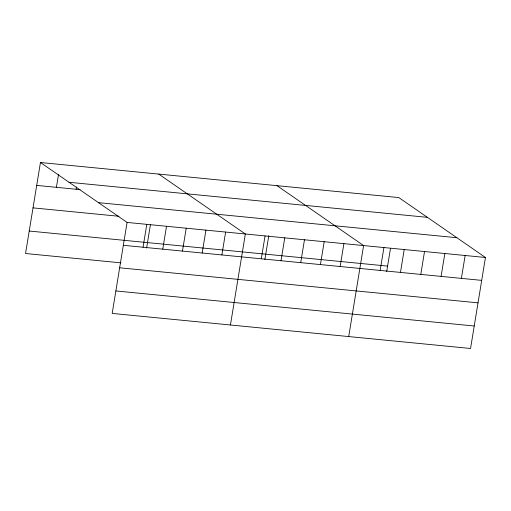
<?xml version="1.0" encoding="UTF-8"?>
<svg xmlns="http://www.w3.org/2000/svg" width="511" height="511" viewBox="0 0 511 511"><rect width="100%" height="100%" fill="white"/><g stroke="black" fill="none" stroke-linecap="round" stroke-linejoin="round"><path stroke-width="0.77" d="M40.452 162.511L127.086 222.419L112.184 313.422L470.548 348.489L485.45 257.487L398.816 197.578L40.452 162.511L25.55 253.513L120.947 262.852M56.414 187.32L58.541 174.353M76.126 189.249L76.503 186.962M143.048 247.228L146.798 224.348M146.606 248.033L150.4 224.853M162.76 249.157L166.503 226.277M182.465 251.086L186.215 228.206M202.177 253.015L205.927 230.135M221.889 254.944L225.632 232.064M230.442 324.996L245.344 233.993L158.71 174.085M261.306 258.802L265.056 235.922M264.864 259.607L268.786 235.648M281.018 260.731L284.768 237.845M300.73 262.66L304.473 239.774M320.435 264.589L324.185 241.703M340.147 266.518L343.897 243.632M348.706 336.564L363.608 245.561L276.975 185.653M380.165 270.434L383.914 247.548M386.706 271.526L390.506 248.346M400.471 272.42L404.22 249.534M420.783 274.407L424.526 251.521M441.089 276.394L444.838 253.507M461.395 278.38L465.144 255.5M69.042 182.28L427.407 217.347M36.703 185.397L80.067 189.638M98.495 202.65L456.86 237.717M33.023 207.875L118.961 216.281M127.086 222.419L485.45 257.487M29.229 231.036L387.6 266.103M123.336 245.299L481.701 280.367M119.657 267.783L478.021 302.844M115.863 290.944L474.227 326.005"/></g></svg>
